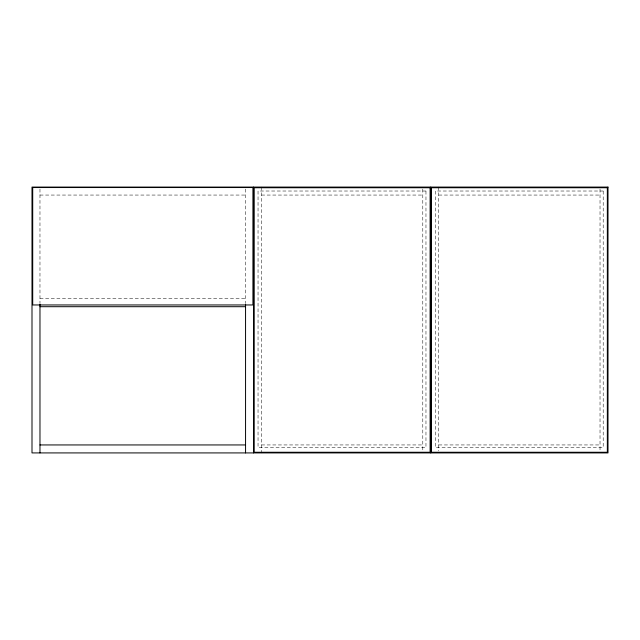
<?xml version="1.0" encoding="UTF-8"?>
<svg xmlns="http://www.w3.org/2000/svg" width="640" height="640" viewBox="0 0 640 640"><rect width="100%" height="100%" fill="white"/><g stroke="black" fill="none" stroke-linecap="round" stroke-linejoin="round"><path stroke-width="0.48" stroke-dasharray="3.2 2.4" d="M39.976 195.056L245.56 195.056M261.512 195.056L422.792 195.056M438.744 195.056L600.024 195.056M39.976 298.736L245.56 298.736M261.512 444.944L422.792 444.944M438.744 444.944L600.024 444.944M600.024 189.072L600.024 450.928M438.744 187.08L438.744 450.928M422.792 189.072L422.792 450.928M261.512 187.08L261.512 452.92M245.56 189.072L245.56 303.008M39.976 189.072L39.976 303.008M425.968 191.016L258.04 191.016L258.04 447.552L425.968 447.552L425.968 191.016M603.2 191.016L435.272 191.016L435.272 447.552L603.2 447.552L603.2 191.016"/><path stroke-width="0.96" d="M39.976 306.704L245.56 306.704M39.976 444.944L245.56 444.944M430.768 187.08L430.768 452.92M253.536 187.08L253.536 452.92M245.56 304.008L245.56 452.92M39.976 304.008L39.976 452.92M608 187.08L32 187.08L32 452.92L608 452.92L608 187.08M252.92 187.544L32.712 187.544L32.712 304.96L252.92 304.96L252.92 187.544M430.104 187.744L254.2 187.744L254.2 452.256L430.104 452.256L430.104 187.744M607.336 187.744L431.432 187.744L431.432 452.256L607.336 452.256L607.336 187.744"/></g></svg>
